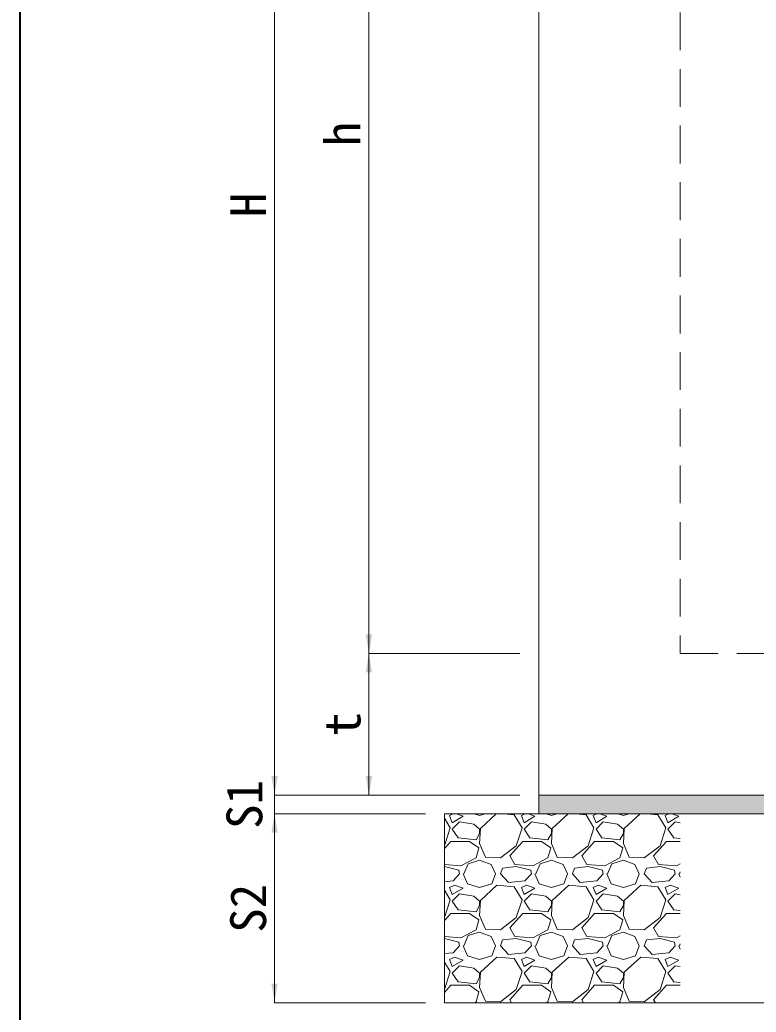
# Model space of a CAD drawing. Units: millimetres at full size; details may follow other scales. Extents: x 77366 to 106166, y -28085 to 6898.
# Drawn here: x 77766 to 78546, y 2811 to 3862 of the extents above; entities that cross this region are included whole.
import ezdxf
from ezdxf.enums import TextEntityAlignment as Align

# ---------------------------------------------------------------- set-up
doc = ezdxf.new("R2010")
doc.units = ezdxf.units.MM
doc.header["$LTSCALE"] = 50
doc.linetypes.add('USER2', pattern=[1.2, 0.8, -0.4])
doc.layers.add('モルタル', color=7, linetype='Continuous')
for name, color, linetype, lineweight in [('図枠', 7, 'Continuous', 5), ('基礎', 7, 'Continuous', 5), ('寸法線', 7, 'Continuous', 13), ('本体', 2, 'Continuous', 20)]:
    doc.layers.add(name, color=color, linetype=linetype, lineweight=lineweight)
doc.styles.add('ＭＳ ゴシック', font='')
doc.styles.get('ＭＳ ゴシック').set_extended_font_data('MS Gothic')

# ---------------------------------------------------------------- blocks, each defined once
blk = doc.blocks.new('filled_arrow')
at = {"color": 0, "linetype": 'Continuous', "lineweight": -2}
blk.add_solid([(7.5, 1.25), (0, 0), (7.5, -1.25)], dxfattribs=at)

msp = doc.modelspace()

# ---------------------------------------------------------------- hatches: boundary and pattern name
at = {"layer": 'モルタル'}
msp.add_hatch(color=256, dxfattribs=at).paths.add_polyline_path([(79015.8, 3020.78), (79015.8, 3040.78), (78315.8, 3040.78), (78315.8, 3020.78)])

# ---------------------------------------------------------------- linework, layer by layer
at = {"layer": '図枠', "lineweight": 40}
msp.add_line((77765.8, 5414.64), (77765.8, -125.36), dxfattribs=at)
at = {"layer": '基礎', "color": 3, "lineweight": 20}
for p, q in [((78215.8, 3020.78), (79115.8, 3020.78)), ((78215.8, 3020.78), (78215.8, 2820.78)), ((78215.8, 2820.78), (79115.8, 2820.78))]:
    msp.add_line(p, q, dxfattribs=at)
at = {"layer": '基礎'}
for p, q in [((78225.11, 3020.78), (78221.15, 3019.08)), ((78221.15, 3019.08), (78224.19, 3011.46)), ((78224.19, 3011.46), (78235.62, 3018.31)), ((78235.62, 3018.31), (78228.24, 3020.78)), ((78247.37, 3020.78), (78253.15, 3019.08)), ((78253.15, 3019.08), (78258.93, 3020.78)), ((78270.8, 3020.78), (78253.91, 3005.36)), ((78289.73, 3019.84), (78278.47, 3020.78)), ((78298.11, 3006.12), (78289.73, 3019.84)), ((78301.31, 3020.78), (78297.35, 3019.08)), ((78297.35, 3019.08), (78300.39, 3011.46)), ((78300.39, 3011.46), (78311.82, 3018.31)), ((78311.82, 3018.31), (78304.44, 3020.78)), ((78323.57, 3020.78), (78329.35, 3019.08)), ((78329.35, 3019.08), (78335.13, 3020.78)), ((78347, 3020.78), (78330.11, 3005.36)), ((78365.93, 3019.84), (78354.67, 3020.78)), ((78374.31, 3006.12), (78365.93, 3019.84)), ((78377.51, 3020.78), (78373.55, 3019.08)), ((78373.55, 3019.08), (78376.59, 3011.46)), ((78376.59, 3011.46), (78388.02, 3018.31)), ((78388.02, 3018.31), (78380.64, 3020.78)), ((78399.77, 3020.78), (78405.55, 3019.08)), ((78405.55, 3019.08), (78411.33, 3020.78)), ((78423.2, 3020.78), (78406.31, 3005.36)), ((78442.13, 3019.84), (78430.87, 3020.78)), ((78450.51, 3006.12), (78442.13, 3019.84)), ((78453.71, 3020.78), (78449.75, 3019.08)), ((78449.75, 3019.08), (78452.79, 3011.46)), ((78452.79, 3011.46), (78464.22, 3018.31)), ((78464.22, 3018.31), (78456.84, 3020.78)), ((78221.91, 3006.12), (78215.8, 3016.12)), ((78215.81, 2987.07), (78221.91, 3006.12)), ((78231.81, 3012.22), (78224.19, 3004.6)), ((78247.05, 3009.93), (78231.81, 3012.22)), ((78253.15, 3004.6), (78247.05, 3009.93)), ((78292.01, 2987.07), (78298.11, 3006.12)), ((78308.01, 3012.22), (78300.39, 3004.6)), ((78323.25, 3009.93), (78308.01, 3012.22)), ((78329.35, 3004.6), (78323.25, 3009.93)), ((78368.21, 2987.07), (78374.31, 3006.12)), ((78384.21, 3012.22), (78376.59, 3004.6)), ((78399.45, 3009.93), (78384.21, 3012.22)), ((78405.55, 3004.6), (78399.45, 3009.93)), ((78444.41, 2987.07), (78450.51, 3006.12)), ((78460.41, 3012.22), (78452.79, 3004.6)), ((78465.8, 3011.41), (78460.41, 3012.22)), ((78224.19, 3004.6), (78230.29, 2995.45)), ((78249.34, 2993.17), (78253.15, 3000.03)), ((78253.91, 3005.36), (78253.15, 2989.36)), ((78253.15, 3000.03), (78253.15, 3004.6)), ((78300.39, 3004.6), (78306.49, 2995.45)), ((78325.54, 2993.17), (78329.35, 3000.03)), ((78330.11, 3005.36), (78329.35, 2989.36)), ((78329.35, 3000.03), (78329.35, 3004.6)), ((78376.59, 3004.6), (78382.69, 2995.45)), ((78401.74, 2993.17), (78405.55, 3000.03)), ((78406.31, 3005.36), (78405.55, 2989.36)), ((78405.55, 3000.03), (78405.55, 3004.6)), ((78452.79, 3004.6), (78458.89, 2995.45)), ((78215.8, 2984.01), (78222.67, 2991.64)), ((78215.8, 2987.06), (78215.81, 2987.07)), ((78222.67, 2991.64), (78242.48, 2991.64)), ((78230.29, 2995.45), (78249.34, 2993.17)), ((78242.48, 2991.64), (78252.39, 2984.79)), ((78253.15, 2989.36), (78259.25, 2974.88)), ((78275.25, 2974.12), (78292.01, 2987.07)), ((78285.15, 2976.4), (78298.87, 2991.64)), ((78298.87, 2991.64), (78318.68, 2991.64)), ((78306.49, 2995.45), (78325.54, 2993.17)), ((78318.68, 2991.64), (78328.59, 2984.79)), ((78329.35, 2989.36), (78335.45, 2974.88)), ((78351.45, 2974.12), (78368.21, 2987.07)), ((78361.35, 2976.4), (78375.07, 2991.64)), ((78375.07, 2991.64), (78394.88, 2991.64)), ((78382.69, 2995.45), (78401.74, 2993.17)), ((78394.88, 2991.64), (78404.79, 2984.79)), ((78405.55, 2989.36), (78411.65, 2974.88)), ((78427.65, 2974.12), (78444.41, 2987.07)), ((78437.55, 2976.4), (78451.27, 2991.64)), ((78451.27, 2991.64), (78465.8, 2991.64)), ((78458.89, 2995.45), (78465.8, 2994.63)), ((78252.39, 2984.79), (78249.34, 2974.12)), ((78259.25, 2974.88), (78275.25, 2974.12)), ((78290.49, 2967.26), (78285.15, 2976.4)), ((78328.59, 2984.79), (78325.54, 2974.12)), ((78335.45, 2974.88), (78351.45, 2974.12)), ((78366.69, 2967.26), (78361.35, 2976.4)), ((78404.79, 2984.79), (78401.74, 2974.12)), ((78411.65, 2974.88), (78427.65, 2974.12)), ((78442.89, 2967.26), (78437.55, 2976.4)), ((78233.34, 2965.74), (78215.8, 2967.14)), ((78215.81, 2964.97), (78215.8, 2964.97)), ((78231.05, 2961.16), (78215.81, 2964.97)), ((78249.34, 2974.12), (78233.34, 2965.74)), ((78236.39, 2957.35), (78240.96, 2968.02)), ((78240.96, 2968.02), (78253.15, 2971.83)), ((78253.15, 2971.83), (78265.34, 2967.26)), ((78265.34, 2967.26), (78269.91, 2957.35)), ((78292.01, 2964.97), (78277.53, 2963.45)), ((78309.54, 2965.74), (78290.49, 2967.26)), ((78307.25, 2961.16), (78292.01, 2964.97)), ((78325.54, 2974.12), (78309.54, 2965.74)), ((78312.59, 2957.35), (78317.16, 2968.02)), ((78317.16, 2968.02), (78329.35, 2971.83)), ((78329.35, 2971.83), (78341.54, 2967.26)), ((78341.54, 2967.26), (78346.11, 2957.35)), ((78368.21, 2964.97), (78353.73, 2963.45)), ((78385.74, 2965.74), (78366.69, 2967.26)), ((78383.45, 2961.16), (78368.21, 2964.97)), ((78401.74, 2974.12), (78385.74, 2965.74)), ((78388.79, 2957.35), (78393.36, 2968.02)), ((78393.36, 2968.02), (78405.55, 2971.83)), ((78405.55, 2971.83), (78417.74, 2967.26)), ((78417.74, 2967.26), (78422.31, 2957.35)), ((78444.41, 2964.97), (78429.93, 2963.45)), ((78461.94, 2965.74), (78442.89, 2967.26)), ((78459.65, 2961.16), (78444.41, 2964.97)), ((78465.8, 2967.76), (78461.94, 2965.74)), ((78231.81, 2957.35), (78224.96, 2949.73)), ((78231.81, 2957.35), (78231.05, 2961.16)), ((78235.62, 2957.35), (78240.2, 2946.69)), ((78266.1, 2946.69), (78269.91, 2957.35)), ((78275.25, 2957.35), (78277.53, 2963.45)), ((78283.63, 2948.21), (78275.25, 2957.35)), ((78308.01, 2957.35), (78301.16, 2949.73)), ((78308.01, 2957.35), (78307.25, 2961.16)), ((78311.82, 2957.35), (78316.4, 2946.69)), ((78342.3, 2946.69), (78346.11, 2957.35)), ((78351.45, 2957.35), (78353.73, 2963.45)), ((78359.83, 2948.21), (78351.45, 2957.35)), ((78384.21, 2957.35), (78377.36, 2949.73)), ((78384.21, 2957.35), (78383.45, 2961.16)), ((78388.02, 2957.35), (78392.6, 2946.69)), ((78418.5, 2946.69), (78422.31, 2957.35)), ((78427.65, 2957.35), (78429.93, 2963.45)), ((78436.03, 2948.21), (78427.65, 2957.35)), ((78460.41, 2957.35), (78453.56, 2949.73)), ((78460.41, 2957.35), (78459.65, 2961.16)), ((78464.22, 2957.35), (78465.8, 2953.68)), ((78464.99, 2957.35), (78465.8, 2959.25)), ((78224.96, 2949.73), (78215.8, 2948.94)), ((78226.48, 2945.16), (78221.15, 2942.88)), ((78235.62, 2942.11), (78226.48, 2945.16)), ((78240.2, 2946.69), (78253.15, 2942.88)), ((78253.15, 2942.88), (78266.1, 2946.69)), ((78271.44, 2945.16), (78253.91, 2929.16)), ((78289.73, 2943.64), (78271.44, 2945.16)), ((78301.16, 2949.73), (78283.63, 2948.21)), ((78298.11, 2929.92), (78289.73, 2943.64)), ((78302.68, 2945.16), (78297.35, 2942.88)), ((78311.82, 2942.11), (78302.68, 2945.16)), ((78316.4, 2946.69), (78329.35, 2942.88)), ((78329.35, 2942.88), (78342.3, 2946.69)), ((78347.64, 2945.16), (78330.11, 2929.16)), ((78365.93, 2943.64), (78347.64, 2945.16)), ((78377.36, 2949.73), (78359.83, 2948.21)), ((78374.31, 2929.92), (78365.93, 2943.64)), ((78378.88, 2945.16), (78373.55, 2942.88)), ((78388.02, 2942.11), (78378.88, 2945.16)), ((78392.6, 2946.69), (78405.55, 2942.88)), ((78405.55, 2942.88), (78418.5, 2946.69)), ((78423.84, 2945.16), (78406.31, 2929.16)), ((78442.13, 2943.64), (78423.84, 2945.16)), ((78453.56, 2949.73), (78436.03, 2948.21)), ((78450.51, 2929.92), (78442.13, 2943.64)), ((78455.08, 2945.16), (78449.75, 2942.88)), ((78464.22, 2942.11), (78455.08, 2945.16)), ((78221.91, 2929.92), (78215.8, 2939.92)), ((78221.15, 2942.88), (78224.19, 2935.26)), ((78224.19, 2935.26), (78235.62, 2942.11)), ((78231.81, 2936.02), (78224.19, 2928.4)), ((78247.05, 2933.73), (78231.81, 2936.02)), ((78253.15, 2928.4), (78247.05, 2933.73)), ((78297.35, 2942.88), (78300.39, 2935.26)), ((78300.39, 2935.26), (78311.82, 2942.11)), ((78308.01, 2936.02), (78300.39, 2928.4)), ((78323.25, 2933.73), (78308.01, 2936.02)), ((78329.35, 2928.4), (78323.25, 2933.73)), ((78373.55, 2942.88), (78376.59, 2935.26)), ((78376.59, 2935.26), (78388.02, 2942.11)), ((78384.21, 2936.02), (78376.59, 2928.4)), ((78399.45, 2933.73), (78384.21, 2936.02)), ((78405.55, 2928.4), (78399.45, 2933.73)), ((78449.75, 2942.88), (78452.79, 2935.26)), ((78452.79, 2935.26), (78464.22, 2942.11)), ((78460.41, 2936.02), (78452.79, 2928.4)), ((78465.8, 2935.21), (78460.41, 2936.02)), ((78215.81, 2910.87), (78221.91, 2929.92)), ((78224.19, 2928.4), (78230.29, 2919.25)), ((78249.34, 2916.97), (78253.15, 2923.83)), ((78253.91, 2929.16), (78253.15, 2913.16)), ((78253.15, 2923.83), (78253.15, 2928.4)), ((78292.01, 2910.87), (78298.11, 2929.92)), ((78300.39, 2928.4), (78306.49, 2919.25)), ((78325.54, 2916.97), (78329.35, 2923.83)), ((78330.11, 2929.16), (78329.35, 2913.16)), ((78329.35, 2923.83), (78329.35, 2928.4)), ((78368.21, 2910.87), (78374.31, 2929.92)), ((78376.59, 2928.4), (78382.69, 2919.25)), ((78401.74, 2916.97), (78405.55, 2923.83)), ((78406.31, 2929.16), (78405.55, 2913.16)), ((78405.55, 2923.83), (78405.55, 2928.4)), ((78444.41, 2910.87), (78450.51, 2929.92)), ((78452.79, 2928.4), (78458.89, 2919.25)), ((78215.8, 2907.81), (78222.67, 2915.44)), ((78222.67, 2915.44), (78242.48, 2915.44)), ((78230.29, 2919.25), (78249.34, 2916.97)), ((78242.48, 2915.44), (78252.39, 2908.59)), ((78253.15, 2913.16), (78259.25, 2898.68)), ((78285.15, 2900.2), (78298.87, 2915.44)), ((78298.87, 2915.44), (78318.68, 2915.44)), ((78306.49, 2919.25), (78325.54, 2916.97)), ((78318.68, 2915.44), (78328.59, 2908.59)), ((78329.35, 2913.16), (78335.45, 2898.68)), ((78361.35, 2900.2), (78375.07, 2915.44)), ((78375.07, 2915.44), (78394.88, 2915.44)), ((78382.69, 2919.25), (78401.74, 2916.97)), ((78394.88, 2915.44), (78404.79, 2908.59)), ((78405.55, 2913.16), (78411.65, 2898.68)), ((78437.55, 2900.2), (78451.27, 2915.44)), ((78451.27, 2915.44), (78465.8, 2915.44)), ((78458.89, 2919.25), (78465.8, 2918.43)), ((78215.8, 2910.86), (78215.81, 2910.87)), ((78252.39, 2908.59), (78249.34, 2897.92)), ((78275.25, 2897.92), (78292.01, 2910.87)), ((78328.59, 2908.59), (78325.54, 2897.92)), ((78351.45, 2897.92), (78368.21, 2910.87)), ((78404.79, 2908.59), (78401.74, 2897.92)), ((78427.65, 2897.92), (78444.41, 2910.87)), ((78233.34, 2889.54), (78215.8, 2890.94)), ((78249.34, 2897.92), (78233.34, 2889.54)), ((78236.39, 2881.15), (78240.96, 2891.82)), ((78240.96, 2891.82), (78253.15, 2895.63)), ((78253.15, 2895.63), (78265.34, 2891.06)), ((78259.25, 2898.68), (78275.25, 2897.92)), ((78265.34, 2891.06), (78269.91, 2881.15)), ((78290.49, 2891.06), (78285.15, 2900.2)), ((78309.54, 2889.54), (78290.49, 2891.06)), ((78325.54, 2897.92), (78309.54, 2889.54)), ((78312.59, 2881.15), (78317.16, 2891.82)), ((78317.16, 2891.82), (78329.35, 2895.63)), ((78329.35, 2895.63), (78341.54, 2891.06)), ((78335.45, 2898.68), (78351.45, 2897.92)), ((78341.54, 2891.06), (78346.11, 2881.15)), ((78366.69, 2891.06), (78361.35, 2900.2)), ((78385.74, 2889.54), (78366.69, 2891.06)), ((78401.74, 2897.92), (78385.74, 2889.54)), ((78388.79, 2881.15), (78393.36, 2891.82)), ((78393.36, 2891.82), (78405.55, 2895.63)), ((78405.55, 2895.63), (78417.74, 2891.06)), ((78411.65, 2898.68), (78427.65, 2897.92)), ((78417.74, 2891.06), (78422.31, 2881.15)), ((78442.89, 2891.06), (78437.55, 2900.2)), ((78461.94, 2889.54), (78442.89, 2891.06)), ((78465.8, 2891.56), (78461.94, 2889.54)), ((78215.81, 2888.77), (78215.8, 2888.77)), ((78231.05, 2884.96), (78215.81, 2888.77)), ((78231.81, 2881.15), (78224.96, 2873.53)), ((78231.81, 2881.15), (78231.05, 2884.96)), ((78235.62, 2881.15), (78240.2, 2870.49)), ((78266.1, 2870.49), (78269.91, 2881.15)), ((78275.25, 2881.15), (78277.53, 2887.25)), ((78283.63, 2872.01), (78275.25, 2881.15)), ((78292.01, 2888.77), (78277.53, 2887.25)), ((78307.25, 2884.96), (78292.01, 2888.77)), ((78308.01, 2881.15), (78301.16, 2873.53)), ((78308.01, 2881.15), (78307.25, 2884.96)), ((78311.82, 2881.15), (78316.4, 2870.49)), ((78342.3, 2870.49), (78346.11, 2881.15)), ((78351.45, 2881.15), (78353.73, 2887.25)), ((78359.83, 2872.01), (78351.45, 2881.15)), ((78368.21, 2888.77), (78353.73, 2887.25)), ((78383.45, 2884.96), (78368.21, 2888.77)), ((78384.21, 2881.15), (78377.36, 2873.53)), ((78384.21, 2881.15), (78383.45, 2884.96)), ((78388.02, 2881.15), (78392.6, 2870.49)), ((78418.5, 2870.49), (78422.31, 2881.15)), ((78427.65, 2881.15), (78429.93, 2887.25)), ((78436.03, 2872.01), (78427.65, 2881.15)), ((78444.41, 2888.77), (78429.93, 2887.25)), ((78459.65, 2884.96), (78444.41, 2888.77)), ((78460.41, 2881.15), (78453.56, 2873.53)), ((78460.41, 2881.15), (78459.65, 2884.96)), ((78464.22, 2881.15), (78465.8, 2877.48)), ((78464.99, 2881.15), (78465.8, 2883.05)), ((78224.96, 2873.53), (78215.8, 2872.74)), ((78240.2, 2870.49), (78253.15, 2866.68)), ((78253.15, 2866.68), (78266.1, 2870.49)), ((78301.16, 2873.53), (78283.63, 2872.01)), ((78316.4, 2870.49), (78329.35, 2866.68)), ((78329.35, 2866.68), (78342.3, 2870.49)), ((78377.36, 2873.53), (78359.83, 2872.01)), ((78392.6, 2870.49), (78405.55, 2866.68)), ((78405.55, 2866.68), (78418.5, 2870.49)), ((78453.56, 2873.53), (78436.03, 2872.01)), ((78221.91, 2853.72), (78215.8, 2863.72)), ((78226.48, 2868.96), (78221.15, 2866.68)), ((78221.15, 2866.68), (78224.19, 2859.06)), ((78224.19, 2859.06), (78235.62, 2865.91)), ((78231.81, 2859.82), (78224.19, 2852.2)), ((78235.62, 2865.91), (78226.48, 2868.96)), ((78247.05, 2857.53), (78231.81, 2859.82)), ((78271.44, 2868.96), (78253.91, 2852.96)), ((78289.73, 2867.44), (78271.44, 2868.96)), ((78298.11, 2853.72), (78289.73, 2867.44)), ((78302.68, 2868.96), (78297.35, 2866.68)), ((78297.35, 2866.68), (78300.39, 2859.06)), ((78300.39, 2859.06), (78311.82, 2865.91)), ((78308.01, 2859.82), (78300.39, 2852.2)), ((78311.82, 2865.91), (78302.68, 2868.96)), ((78323.25, 2857.53), (78308.01, 2859.82)), ((78347.64, 2868.96), (78330.11, 2852.96)), ((78365.93, 2867.44), (78347.64, 2868.96)), ((78374.31, 2853.72), (78365.93, 2867.44)), ((78378.88, 2868.96), (78373.55, 2866.68)), ((78373.55, 2866.68), (78376.59, 2859.06)), ((78376.59, 2859.06), (78388.02, 2865.91)), ((78384.21, 2859.82), (78376.59, 2852.2)), ((78388.02, 2865.91), (78378.88, 2868.96)), ((78399.45, 2857.53), (78384.21, 2859.82)), ((78423.84, 2868.96), (78406.31, 2852.96)), ((78442.13, 2867.44), (78423.84, 2868.96)), ((78450.51, 2853.72), (78442.13, 2867.44)), ((78455.08, 2868.96), (78449.75, 2866.68)), ((78449.75, 2866.68), (78452.79, 2859.06)), ((78452.79, 2859.06), (78464.22, 2865.91)), ((78460.41, 2859.82), (78452.79, 2852.2)), ((78464.22, 2865.91), (78455.08, 2868.96)), ((78465.8, 2859.01), (78460.41, 2859.82)), ((78215.81, 2834.67), (78221.91, 2853.72)), ((78224.19, 2852.2), (78230.29, 2843.05)), ((78253.15, 2852.2), (78247.05, 2857.53)), ((78253.91, 2852.96), (78253.15, 2836.96)), ((78253.15, 2847.63), (78253.15, 2852.2)), ((78292.01, 2834.67), (78298.11, 2853.72)), ((78300.39, 2852.2), (78306.49, 2843.05)), ((78329.35, 2852.2), (78323.25, 2857.53)), ((78330.11, 2852.96), (78329.35, 2836.96)), ((78329.35, 2847.63), (78329.35, 2852.2)), ((78368.21, 2834.67), (78374.31, 2853.72)), ((78376.59, 2852.2), (78382.69, 2843.05)), ((78405.55, 2852.2), (78399.45, 2857.53)), ((78406.31, 2852.96), (78405.55, 2836.96)), ((78405.55, 2847.63), (78405.55, 2852.2)), ((78444.41, 2834.67), (78450.51, 2853.72)), ((78452.79, 2852.2), (78458.89, 2843.05)), ((78215.8, 2831.61), (78222.67, 2839.24)), ((78222.67, 2839.24), (78242.48, 2839.24)), ((78230.29, 2843.05), (78249.34, 2840.77)), ((78242.48, 2839.24), (78252.39, 2832.39)), ((78249.34, 2840.77), (78253.15, 2847.63)), ((78285.15, 2824), (78298.87, 2839.24)), ((78298.87, 2839.24), (78318.68, 2839.24)), ((78306.49, 2843.05), (78325.54, 2840.77)), ((78318.68, 2839.24), (78328.59, 2832.39)), ((78325.54, 2840.77), (78329.35, 2847.63)), ((78361.35, 2824), (78375.07, 2839.24)), ((78375.07, 2839.24), (78394.88, 2839.24)), ((78382.69, 2843.05), (78401.74, 2840.77)), ((78394.88, 2839.24), (78404.79, 2832.39)), ((78401.74, 2840.77), (78405.55, 2847.63)), ((78437.55, 2824), (78451.27, 2839.24)), ((78451.27, 2839.24), (78465.8, 2839.24)), ((78458.89, 2843.05), (78465.8, 2842.23)), ((78215.8, 2834.66), (78215.81, 2834.67)), ((78252.39, 2832.39), (78249.34, 2821.72)), ((78253.15, 2836.96), (78259.25, 2822.48)), ((78275.25, 2821.72), (78292.01, 2834.67)), ((78328.59, 2832.39), (78325.54, 2821.72)), ((78329.35, 2836.96), (78335.45, 2822.48)), ((78351.45, 2821.72), (78368.21, 2834.67)), ((78404.79, 2832.39), (78401.74, 2821.72)), ((78405.55, 2836.96), (78411.65, 2822.48)), ((78427.65, 2821.72), (78444.41, 2834.67)), ((78249.34, 2821.72), (78247.54, 2820.78)), ((78259.25, 2822.48), (78275.25, 2821.72)), ((78287.04, 2820.78), (78285.15, 2824)), ((78325.54, 2821.72), (78323.74, 2820.78)), ((78335.45, 2822.48), (78351.45, 2821.72)), ((78363.24, 2820.78), (78361.35, 2824)), ((78401.74, 2821.72), (78399.94, 2820.78)), ((78411.65, 2822.48), (78427.65, 2821.72)), ((78439.44, 2820.78), (78437.55, 2824))]:
    msp.add_line(p, q, dxfattribs=at)
at = {"layer": '寸法線'}
for p, q in [((78035.8, 3040.78), (78035.8, 4290.78)), ((78135.8, 4290.78), (78135.8, 3190.78)), ((78295.8, 3190.78), (78135.8, 3190.78)), ((78135.8, 3190.78), (78135.8, 3040.78)), ((78295.8, 3190.78), (78135.8, 3190.78)), ((78035.8, 3080.78), (78035.8, 2980.78)), ((78295.8, 3040.78), (78035.8, 3040.78)), ((78295.8, 3040.78), (78035.8, 3040.78)), ((78295.8, 3040.78), (78135.8, 3040.78)), ((78195.8, 3020.78), (78035.8, 3020.78)), ((78035.8, 3020.78), (78035.8, 2820.78)), ((78195.8, 3020.78), (78035.8, 3020.78)), ((78195.8, 2820.78), (78035.8, 2820.78))]:
    msp.add_line(p, q, dxfattribs=at)
at = {"layer": '本体'}
for p, q in [((78315.8, 4284.78), (78315.8, 3040.78)), ((78315.8, 3040.78), (79015.8, 3040.78)), ((78315.8, 3040.78), (78315.8, 3020.78))]:
    msp.add_line(p, q, dxfattribs=at)
at = {"layer": '本体', "linetype": 'USER2', "lineweight": 9}
for p, q in [((78465.8, 4229.78), (78465.8, 3190.78)), ((78465.8, 3190.78), (78865.8, 3190.78))]:
    msp.add_line(p, q, dxfattribs=at)

# ---------------------------------------------------------------- block references
at = {"layer": '寸法線', "xscale": 2.67, "yscale": 2.67}
for p, rotation in [((78135.8, 3190.78), 90), ((78135.8, 3190.78), 270), ((78035.8, 3040.78), 90), ((78035.8, 3040.78), 90), ((78135.8, 3040.78), 90), ((78035.8, 3020.78), 270), ((78035.8, 3020.78), 270), ((78035.8, 2820.78), 90)]:
    msp.add_blockref('filled_arrow', p, dxfattribs=dict(at, rotation=rotation))

# ---------------------------------------------------------------- texts
at = {"layer": '寸法線', "style": 'ＭＳ ゴシック'}
for s, p in [('h', (78107.8, 3740.78)), ('H', (78007.8, 3665.78)), ('t', (78107.8, 3115.78)), ('S1', (78003.8, 3030.78)), ('S2', (78007.8, 2920.78))]:
    msp.add_text(s, height=37.98, rotation=90, dxfattribs=at).set_placement(p, align=Align.MIDDLE_CENTER)

doc.saveas('drawing.dxf')
